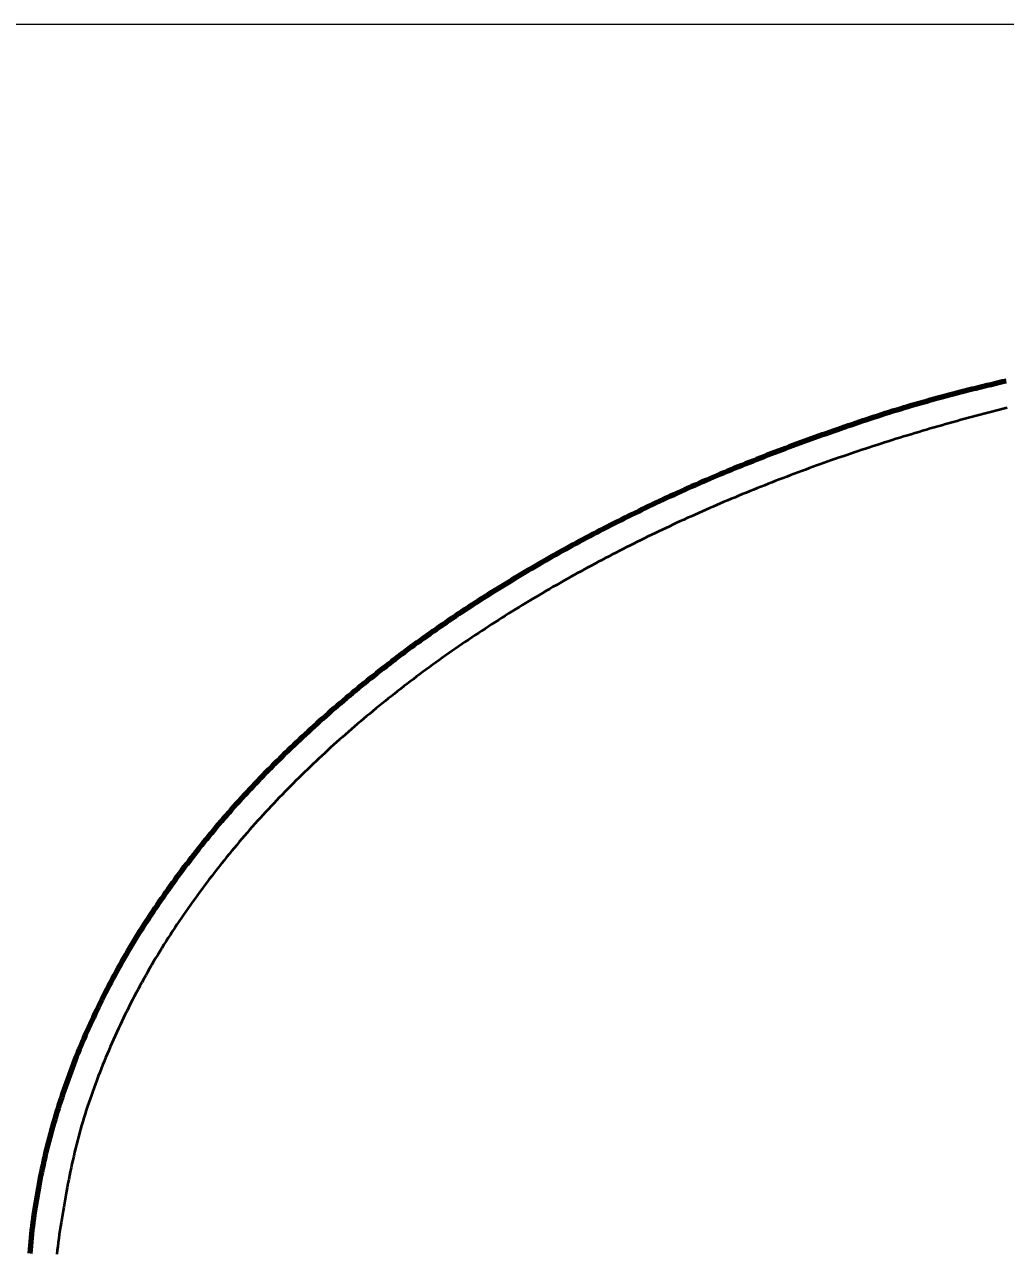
# Model space of a CAD drawing. Header units: millimetres. Extents: x 0 to 594, y 0 to 420.
# Drawn here: x 83.67 to 106.45, y 309.27 to 337.78 of the extents above; entities that cross this region are included whole.
import ezdxf

# ---------------------------------------------------------------- set-up
doc = ezdxf.new("R2010")
doc.units = ezdxf.units.MM
doc.linetypes.add('IRAM-E-TRAZOS', pattern=[5, 4, -1])
for name, color, linetype, lineweight in [('01-VISIBLE', 7, 'CONTINUOUS', 70), ('02-OCULTA', 4, 'IRAM-E-TRAZOS', 35), ('04-COTA', 3, 'CONTINUOUS', 18)]:
    doc.layers.add(name, color=color, linetype=linetype, lineweight=lineweight)
doc.styles.add('ISO3098', font='isocpeur.ttf')
doc.dimstyles.new('FLAMA-IRAM', dxfattribs={"dimtxt": 3.5, "dimasz": 3.5, "dimexe": 2, "dimexo": 1.5, "dimgap": 1, "dimtad": 1, "dimdec": 1, "dimtxsty": 'ISO3098', "dimblk": 'IRAM_FLECHA', "dimblk1": 'IRAM_FLECHA', "dimblk2": 'IRAM_FLECHA', "dimcen": 2.5, "dimclrd": 3, "dimclre": 3, "dimclrt": 3, "dimazin": 3, "dimtfac": 1, "dimtmove": 0, "dimatfit": 3, "dimlwd": 18, "dimlwe": 18})

# ---------------------------------------------------------------- blocks, each defined once
blk = doc.blocks.new('IRAM_FLECHA')
blk.add_solid([(0, 0), (-1, 0.125), (-1, -0.125)])

msp = doc.modelspace()

# ---------------------------------------------------------------- linework, layer by layer
at = {"layer": '01-VISIBLE'}
msp.add_lwpolyline([(83.799, 309.243), (83.807, 309.333), (83.815, 309.424), (83.823, 309.514), (83.833, 309.604), (83.842, 309.694), (83.853, 309.785), (83.864, 309.875), (83.875, 309.965), (83.887, 310.055), (83.899, 310.145), (83.912, 310.234), (83.926, 310.324), (83.94, 310.414), (83.955, 310.503), (83.97, 310.593), (83.985, 310.682), (84.002, 310.771), (84.018, 310.861), (84.036, 310.95), (84.053, 311.039), (84.071, 311.128), (84.09, 311.216), (84.11, 311.305), (84.129, 311.394), (84.15, 311.482), (84.17, 311.57), (84.192, 311.658), (84.213, 311.747), (84.236, 311.835), (84.259, 311.922), (84.282, 312.01), (84.306, 312.098), (84.33, 312.185), (84.355, 312.272), (84.38, 312.359), (84.406, 312.446), (84.432, 312.533), (84.459, 312.62), (84.486, 312.707), (84.514, 312.793), (84.542, 312.879), (84.57, 312.965), (84.6, 313.051), (84.629, 313.137), (84.659, 313.223), (84.69, 313.308), (84.721, 313.393), (84.752, 313.479), (84.784, 313.563), (84.816, 313.648), (84.849, 313.733), (84.882, 313.817), (84.916, 313.901), (84.95, 313.986), (84.985, 314.069), (85.02, 314.153), (85.055, 314.237), (85.091, 314.32), (85.128, 314.403), (85.165, 314.486), (85.202, 314.569), (85.239, 314.651), (85.278, 314.734), (85.316, 314.816), (85.355, 314.898), (85.394, 314.979), (85.434, 315.061), (85.474, 315.142), (85.515, 315.224), (85.556, 315.304), (85.597, 315.385), (85.639, 315.466), (85.681, 315.546), (85.724, 315.626), (85.767, 315.706), (85.81, 315.786), (85.854, 315.865), (85.898, 315.944), (85.943, 316.024), (85.988, 316.102), (86.033, 316.181), (86.079, 316.259), (86.125, 316.338), (86.171, 316.415), (86.218, 316.493), (86.265, 316.571), (86.313, 316.648), (86.361, 316.725), (86.409, 316.802), (86.458, 316.879), (86.507, 316.955), (86.556, 317.031), (86.606, 317.107), (86.656, 317.183), (86.706, 317.258), (86.757, 317.334), (86.808, 317.409), (86.859, 317.483), (86.911, 317.558), (86.963, 317.632), (87.015, 317.706), (87.068, 317.78), (87.12, 317.854), (87.174, 317.927), (87.227, 318.001), (87.281, 318.074), (87.335, 318.146), (87.39, 318.219), (87.445, 318.291), (87.5, 318.363), (87.555, 318.435), (87.611, 318.507), (87.667, 318.578), (87.723, 318.649), (87.78, 318.72), (87.837, 318.791), (87.894, 318.861), (87.952, 318.931), (88.01, 319.001), (88.068, 319.071), (88.126, 319.141), (88.185, 319.21), (88.244, 319.279), (88.303, 319.348), (88.362, 319.416), (88.422, 319.484), (88.482, 319.552), (88.542, 319.62), (88.603, 319.688), (88.664, 319.755), (88.725, 319.822), (88.786, 319.889), (88.848, 319.956), (88.909, 320.022), (88.971, 320.088), (89.034, 320.154), (89.096, 320.22), (89.159, 320.286), (89.222, 320.351), (89.285, 320.416), (89.349, 320.481), (89.413, 320.545), (89.477, 320.609), (89.541, 320.674), (89.606, 320.737), (89.67, 320.801), (89.735, 320.864), (89.8, 320.928), (89.866, 320.99), (89.931, 321.053), (89.997, 321.116), (90.063, 321.178), (90.129, 321.24), (90.196, 321.301), (90.263, 321.363), (90.33, 321.424), (90.397, 321.485), (90.464, 321.546), (90.532, 321.607), (90.599, 321.667), (90.667, 321.727), (90.735, 321.787), (90.804, 321.847), (90.872, 321.906), (90.941, 321.965), (91.01, 322.024), (91.079, 322.083), (91.148, 322.142), (91.218, 322.2), (91.288, 322.258), (91.358, 322.316), (91.428, 322.374), (91.498, 322.431), (91.568, 322.488), (91.639, 322.545), (91.71, 322.602), (91.781, 322.658), (91.852, 322.715), (91.923, 322.771), (91.995, 322.826), (92.067, 322.882), (92.139, 322.937), (92.211, 322.993), (92.283, 323.048), (92.355, 323.102), (92.428, 323.157), (92.501, 323.211), (92.573, 323.265), (92.646, 323.319), (92.72, 323.372), (92.793, 323.426), (92.867, 323.479), (92.94, 323.532), (93.014, 323.585), (93.088, 323.637), (93.162, 323.689), (93.237, 323.742), (93.311, 323.793), (93.386, 323.845), (93.46, 323.896), (93.535, 323.948), (93.61, 323.999), (93.686, 324.049), (93.761, 324.1), (93.836, 324.15), (93.912, 324.2), (93.988, 324.25), (94.064, 324.3), (94.14, 324.349), (94.216, 324.399), (94.292, 324.448), (94.369, 324.497), (94.445, 324.545), (94.522, 324.594), (94.599, 324.642), (94.676, 324.69), (94.753, 324.738), (94.83, 324.785), (94.908, 324.833), (94.985, 324.88), (95.063, 324.927), (95.141, 324.974), (95.219, 325.02), (95.297, 325.066), (95.375, 325.113), (95.453, 325.158), (95.531, 325.204), (95.61, 325.25), (95.688, 325.295), (95.767, 325.34), (95.846, 325.385), (95.925, 325.43), (96.004, 325.474), (96.083, 325.518), (96.163, 325.563), (96.242, 325.606), (96.322, 325.65), (96.401, 325.694), (96.481, 325.737), (96.561, 325.78), (96.641, 325.823), (96.721, 325.865), (96.801, 325.908), (96.881, 325.95), (96.962, 325.992), (97.042, 326.034), (97.123, 326.076), (97.203, 326.117), (97.284, 326.159), (97.365, 326.2), (97.446, 326.241), (97.527, 326.281), (97.608, 326.322), (97.69, 326.362), (97.771, 326.402), (97.853, 326.442), (97.934, 326.482), (98.016, 326.522), (98.097, 326.561), (98.179, 326.6), (98.261, 326.639), (98.343, 326.678), (98.425, 326.717), (98.507, 326.755), (98.59, 326.794), (98.672, 326.832), (98.755, 326.869), (98.837, 326.907), (98.92, 326.944), (99.003, 326.982), (99.085, 327.019), (99.168, 327.055), (99.251, 327.092), (99.335, 327.128), (99.418, 327.165), (99.501, 327.201), (99.584, 327.236), (99.668, 327.272), (99.751, 327.307), (99.835, 327.342), (99.919, 327.377), (100.003, 327.412), (100.087, 327.447), (100.17, 327.481), (100.255, 327.515), (100.339, 327.549), (100.423, 327.583), (100.507, 327.617), (100.591, 327.65), (100.676, 327.684), (100.76, 327.717), (100.845, 327.75), (100.929, 327.783), (101.014, 327.815), (101.099, 327.847), (101.184, 327.88), (101.269, 327.912), (101.354, 327.944), (101.439, 327.976), (101.524, 328.007), (101.609, 328.039), (101.694, 328.07), (101.779, 328.101), (101.864, 328.132), (101.95, 328.163), (102.035, 328.194), (102.12, 328.224), (102.206, 328.255), (102.291, 328.285), (102.377, 328.316), (102.462, 328.346), (102.548, 328.376), (102.634, 328.406), (102.72, 328.435), (102.805, 328.465), (102.891, 328.494), (102.977, 328.524), (103.063, 328.553), (103.149, 328.582), (103.235, 328.61), (103.321, 328.639), (103.407, 328.667), (103.494, 328.695), (103.58, 328.723), (103.666, 328.751), (103.753, 328.778), (103.84, 328.805), (103.926, 328.832), (104.013, 328.858), (104.1, 328.884), (104.187, 328.91), (104.274, 328.936), (104.361, 328.962), (104.448, 328.987), (104.535, 329.012), (104.623, 329.036), (104.71, 329.061), (104.798, 329.085), (104.885, 329.109), (104.973, 329.133), (105.06, 329.156), (105.148, 329.179), (105.236, 329.202), (105.324, 329.225), (105.411, 329.248), (105.499, 329.27), (105.587, 329.293), (105.675, 329.315), (105.763, 329.337), (105.852, 329.358), (105.94, 329.38), (106.028, 329.401), (106.116, 329.423), (106.204, 329.444), (106.292, 329.465), (106.381, 329.486), (106.469, 329.507)], dxfattribs=at)
at = {"layer": '02-OCULTA'}
msp.add_lwpolyline([(106.49, 328.875), (106.401, 328.852), (106.311, 328.83), (106.221, 328.807), (106.132, 328.784), (106.042, 328.761), (105.953, 328.738), (105.863, 328.715), (105.774, 328.691), (105.684, 328.667), (105.595, 328.643), (105.506, 328.619), (105.417, 328.595), (105.327, 328.57), (105.238, 328.546), (105.149, 328.521), (105.06, 328.496), (104.971, 328.471), (104.882, 328.445), (104.793, 328.42), (104.705, 328.394), (104.616, 328.368), (104.527, 328.342), (104.438, 328.316), (104.35, 328.289), (104.261, 328.262), (104.173, 328.236), (104.084, 328.209), (103.996, 328.181), (103.908, 328.154), (103.819, 328.126), (103.731, 328.099), (103.643, 328.071), (103.555, 328.043), (103.467, 328.014), (103.379, 327.986), (103.291, 327.957), (103.203, 327.928), (103.115, 327.899), (103.028, 327.87), (102.94, 327.841), (102.852, 327.811), (102.765, 327.781), (102.677, 327.751), (102.59, 327.721), (102.502, 327.691), (102.415, 327.66), (102.328, 327.629), (102.241, 327.599), (102.154, 327.567), (102.067, 327.536), (101.98, 327.505), (101.893, 327.473), (101.806, 327.441), (101.719, 327.409), (101.633, 327.377), (101.546, 327.344), (101.46, 327.312), (101.373, 327.279), (101.287, 327.246), (101.2, 327.213), (101.114, 327.179), (101.028, 327.146), (100.942, 327.112), (100.856, 327.078), (100.77, 327.044), (100.684, 327.01), (100.598, 326.975), (100.513, 326.94), (100.427, 326.905), (100.341, 326.87), (100.256, 326.835), (100.171, 326.799), (100.085, 326.764), (100, 326.728), (99.915, 326.692), (99.83, 326.655), (99.745, 326.619), (99.66, 326.582), (99.575, 326.545), (99.491, 326.508), (99.406, 326.471), (99.321, 326.433), (99.237, 326.396), (99.153, 326.358), (99.068, 326.32), (98.984, 326.281), (98.9, 326.243), (98.816, 326.204), (98.732, 326.165), (98.649, 326.126), (98.565, 326.087), (98.481, 326.047), (98.398, 326.007), (98.314, 325.967), (98.231, 325.927), (98.148, 325.887), (98.065, 325.846), (97.982, 325.806), (97.899, 325.765), (97.816, 325.723), (97.733, 325.682), (97.651, 325.64), (97.568, 325.599), (97.486, 325.557), (97.404, 325.514), (97.322, 325.472), (97.239, 325.429), (97.158, 325.386), (97.076, 325.343), (96.994, 325.3), (96.912, 325.256), (96.831, 325.213), (96.75, 325.169), (96.668, 325.125), (96.587, 325.08), (96.506, 325.036), (96.425, 324.991), (96.344, 324.946), (96.264, 324.901), (96.183, 324.855), (96.103, 324.81), (96.022, 324.764), (95.942, 324.718), (95.862, 324.671), (95.782, 324.625), (95.703, 324.578), (95.623, 324.531), (95.543, 324.484), (95.464, 324.437), (95.385, 324.389), (95.305, 324.341), (95.226, 324.293), (95.148, 324.245), (95.069, 324.196), (94.99, 324.148), (94.912, 324.099), (94.834, 324.05), (94.755, 324), (94.677, 323.951), (94.599, 323.901), (94.522, 323.851), (94.444, 323.8), (94.367, 323.75), (94.289, 323.699), (94.212, 323.648), (94.135, 323.597), (94.058, 323.545), (93.982, 323.494), (93.905, 323.442), (93.829, 323.39), (93.753, 323.337), (93.676, 323.285), (93.601, 323.232), (93.525, 323.179), (93.449, 323.126), (93.374, 323.072), (93.299, 323.018), (93.223, 322.964), (93.149, 322.91), (93.074, 322.856), (92.999, 322.801), (92.925, 322.746), (92.851, 322.691), (92.777, 322.636), (92.703, 322.58), (92.629, 322.524), (92.555, 322.468), (92.482, 322.412), (92.409, 322.355), (92.336, 322.298), (92.263, 322.241), (92.191, 322.184), (92.118, 322.126), (92.046, 322.069), (91.974, 322.011), (91.902, 321.952), (91.83, 321.894), (91.759, 321.835), (91.688, 321.776), (91.617, 321.717), (91.546, 321.658), (91.475, 321.598), (91.405, 321.538), (91.335, 321.478), (91.265, 321.418), (91.195, 321.357), (91.125, 321.296), (91.056, 321.235), (90.987, 321.174), (90.918, 321.112), (90.849, 321.05), (90.78, 320.988), (90.712, 320.926), (90.644, 320.863), (90.576, 320.8), (90.508, 320.737), (90.441, 320.674), (90.374, 320.61), (90.307, 320.546), (90.24, 320.482), (90.174, 320.418), (90.108, 320.353), (90.042, 320.289), (89.976, 320.223), (89.911, 320.158), (89.846, 320.092), (89.781, 320.027), (89.716, 319.96), (89.652, 319.894), (89.588, 319.827), (89.524, 319.761), (89.46, 319.693), (89.397, 319.626), (89.334, 319.558), (89.271, 319.491), (89.208, 319.422), (89.146, 319.354), (89.084, 319.285), (89.022, 319.216), (88.961, 319.147), (88.9, 319.078), (88.839, 319.008), (88.779, 318.938), (88.718, 318.868), (88.658, 318.798), (88.599, 318.727), (88.539, 318.656), (88.48, 318.585), (88.421, 318.514), (88.363, 318.442), (88.305, 318.37), (88.247, 318.298), (88.189, 318.226), (88.132, 318.153), (88.075, 318.08), (88.019, 318.007), (87.962, 317.934), (87.907, 317.86), (87.851, 317.786), (87.796, 317.712), (87.741, 317.638), (87.686, 317.563), (87.632, 317.488), (87.578, 317.413), (87.524, 317.338), (87.471, 317.262), (87.418, 317.186), (87.366, 317.11), (87.314, 317.034), (87.262, 316.957), (87.21, 316.88), (87.159, 316.803), (87.108, 316.726), (87.058, 316.648), (87.008, 316.57), (86.959, 316.492), (86.909, 316.414), (86.861, 316.335), (86.812, 316.257), (86.764, 316.178), (86.717, 316.098), (86.669, 316.019), (86.623, 315.939), (86.576, 315.859), (86.53, 315.779), (86.485, 315.698), (86.439, 315.618), (86.395, 315.537), (86.35, 315.456), (86.307, 315.374), (86.263, 315.293), (86.22, 315.211), (86.178, 315.129), (86.136, 315.046), (86.094, 314.964), (86.053, 314.881), (86.012, 314.798), (85.972, 314.715), (85.932, 314.631), (85.892, 314.548), (85.853, 314.464), (85.815, 314.38), (85.777, 314.295), (85.739, 314.211), (85.701, 314.127), (85.664, 314.042), (85.628, 313.957), (85.592, 313.872), (85.556, 313.786), (85.521, 313.701), (85.486, 313.615), (85.451, 313.529), (85.417, 313.443), (85.384, 313.357), (85.351, 313.271), (85.318, 313.184), (85.286, 313.098), (85.255, 313.011), (85.224, 312.923), (85.194, 312.836), (85.164, 312.749), (85.134, 312.661), (85.106, 312.573), (85.078, 312.485), (85.05, 312.396), (85.024, 312.308), (84.998, 312.219), (84.972, 312.13), (84.948, 312.041), (84.924, 311.952), (84.9, 311.862), (84.878, 311.773), (84.856, 311.683), (84.834, 311.593), (84.813, 311.503), (84.793, 311.413), (84.773, 311.322), (84.754, 311.232), (84.735, 311.141), (84.716, 311.051), (84.699, 310.96), (84.681, 310.869), (84.664, 310.778), (84.647, 310.687), (84.631, 310.596), (84.615, 310.505), (84.598, 310.414), (84.582, 310.323), (84.567, 310.232), (84.551, 310.141), (84.536, 310.05), (84.521, 309.959), (84.506, 309.867), (84.492, 309.776), (84.478, 309.684), (84.465, 309.593), (84.453, 309.501), (84.443, 309.409), (84.433, 309.317), (84.424, 309.225)], dxfattribs=at)

# ---------------------------------------------------------------- dimensions: what is measured, and where the dimension line sits
at = {"layer": '04-COTA'}
for base, p1, text in [((65.75, 152.224), (83.75, 152.224), '<>±2'), ((74.75, 308.024), (83.75, 308.024), '<>±0,5')]:
    msp.add_linear_dim(base=base, p1=p1, p2=(109.95, 337.776), angle=90, text=text, dimstyle='FLAMA-IRAM', override={"dimlfac": 5}, dxfattribs=at).render()

doc.saveas('drawing.dxf')
